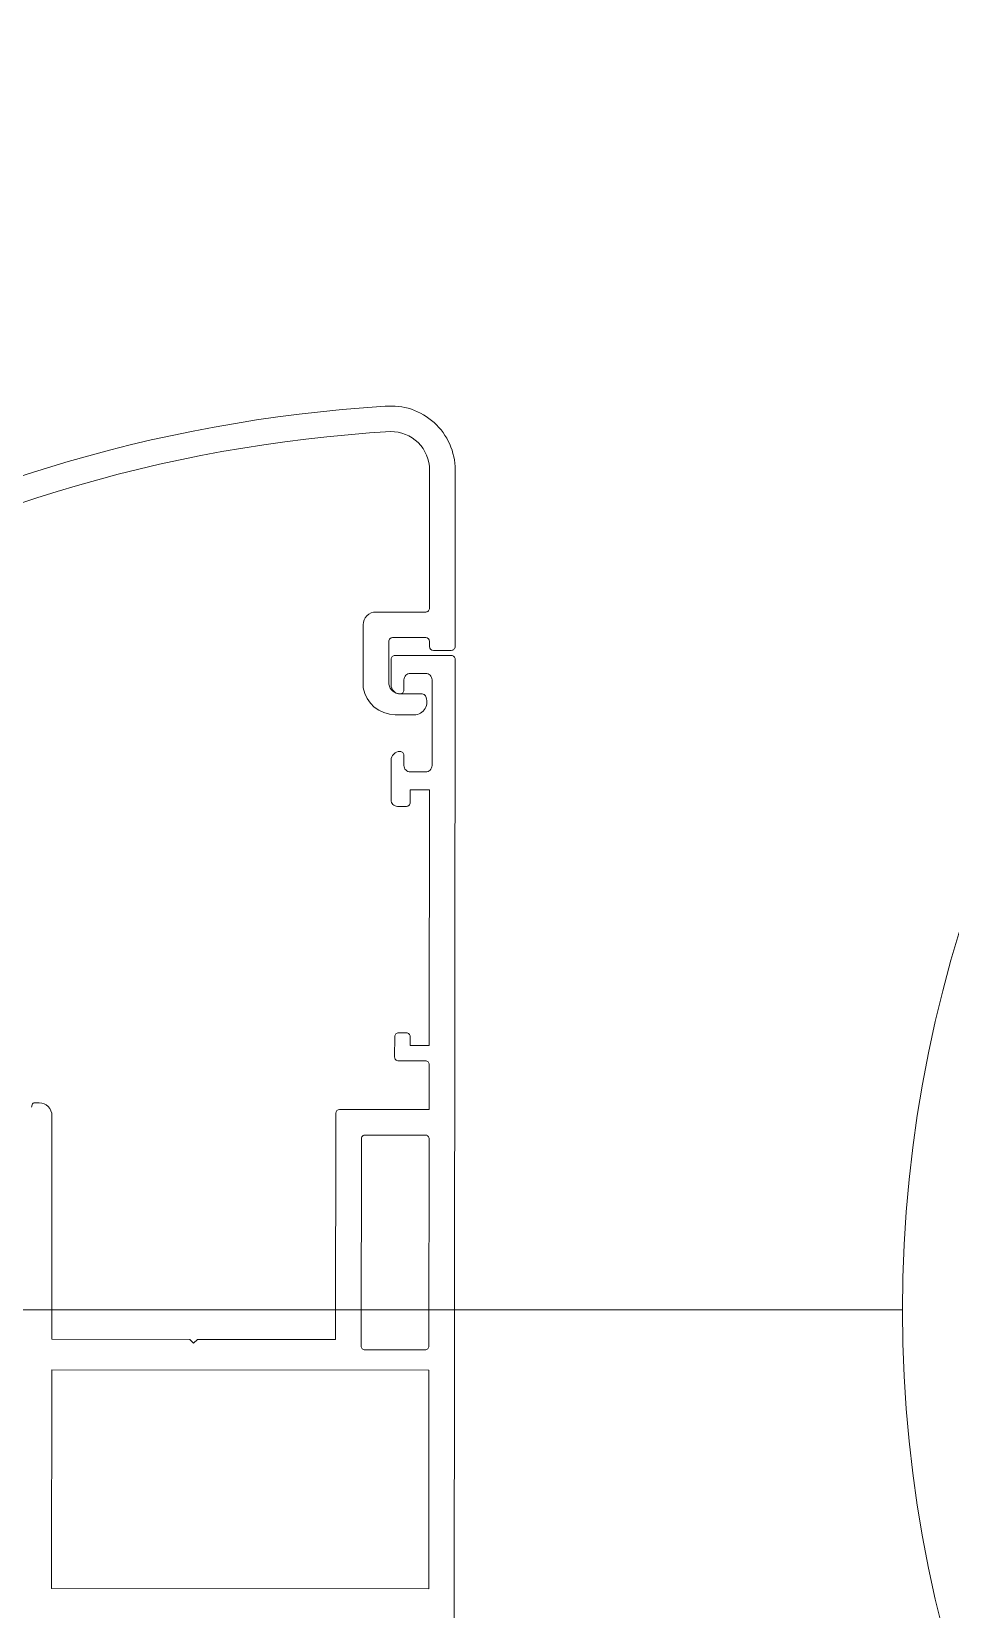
# Model space of a CAD drawing. Header units: centimetres. Extents: x 118932 to 154602, y -32682 to -23521.
# Drawn here: x 140829.59 to 140836.78, y -27687.63 to -27675.29 of the extents above; entities that cross this region are included whole.
import ezdxf

# ---------------------------------------------------------------- set-up
doc = ezdxf.new("R2010")
doc.units = ezdxf.units.CM
doc.header["$LTSCALE"] = 50
doc.header["$MEASUREMENT"] = 0
doc.layers.add('GEN_02_TF_Pencere', color=7, linetype='Continuous', lineweight=9, true_color=0x6093ac)

# ---------------------------------------------------------------- blocks, each defined once
blk = doc.blocks.new('P4_')
at = {"layer": 'GEN_02_TF_Pencere'}
blk.add_line((108044.975, 6106.326, 0), (108044.975, 6048.003, 0), dxfattribs=at)
at = {"layer": 'GEN_02_TF_Pencere', "extrusion": (0, 0, -1)}
for p, q in [((108038.407, 6102.825, 0), (108039.788, 6102.825, 0)), ((108039.818, 6102.795, 0), (108039.818, 6102.655, 0)), ((108039.858, 6102.795, 0), (108039.858, 6102.355, 0)), ((108047.828, 6102.821, 0), (108039.888, 6102.825, 0)), ((108040.048, 6102.645, 0), (108040.718, 6102.645, 0)), ((108039.488, 6102.625, 0), (108038.407, 6102.625, 0)), ((108039.518, 6102.206, 0), (108039.518, 6102.595, 0)), ((108039.718, 6102.595, 0), (108039.718, 6102.336, 0)), ((108039.788, 6102.625, 0), (108039.748, 6102.625, 0)), ((108039.998, 6102.475, 0), (108039.998, 6102.595, 0)), ((108040.158, 6102.395, 0), (108040.158, 6102.567, 0)), ((108040.768, 6102.595, 0), (108040.768, 6102.475, 0)), ((108040.908, 6102.475, 0), (108040.908, 6102.625, 0)), ((108040.908, 6102.625, 0), (108042.908, 6102.624, 0)), ((108042.908, 6102.624, 0), (108042.908, 6102.474, 0)), ((108043.028, 6102.383, 0), (108043.028, 6102.593, 0)), ((108043.058, 6102.623, 0), (108043.408, 6102.623, 0)), ((108043.408, 6102.623, 0), (108043.408, 6101.923, 0)), ((108043.608, 6102.123, 0), (108043.608, 6102.593, 0)), ((108043.638, 6102.623, 0), (108045.258, 6102.622, 0)), ((108045.288, 6102.592, 0), (108045.288, 6102.122, 0)), ((108045.446, 6099.672, 0), (108045.448, 6102.622, 0)), ((108045.448, 6102.622, 0), (108047.158, 6102.621, 0)), ((108045.448, 6102.622, 0), (108045.448, 6102.622, 0)), ((108047.158, 6102.621, 0), (108047.156, 6099.671, 0)), ((108040.128, 6102.425, 0), (108040.048, 6102.425, 0)), ((108040.322, 6102.505, 0), (108040.322, 6102.356, 0)), ((108040.718, 6102.425, 0), (108040.638, 6102.425, 0)), ((108041.008, 6102.475, 0), (108040.908, 6102.475, 0)), ((108041.038, 6102.375, 0), (108041.038, 6102.445, 0)), ((108042.808, 6102.444, 0), (108042.808, 6102.384, 0)), ((108042.908, 6102.474, 0), (108042.838, 6102.474, 0)), ((108039.748, 6102.306, 0), (108040.083, 6102.306, 0)), ((108039.888, 6102.325, 0), (108040.088, 6102.325, 0)), ((108040.678, 6102.325, 0), (108040.988, 6102.325, 0)), ((108042.838, 6102.354, 0), (108042.998, 6102.353, 0)), ((108040.111, 6102.106, 0), (108039.618, 6102.106, 0)), ((108045.258, 6102.092, 0), (108043.638, 6102.093, 0)), ((108045.279, 6102.101, 0), (108045.279, 6102.101, 0)), ((108043.438, 6101.893, 0), (108045.208, 6101.892, 0)), ((108045.208, 6101.892, 0), (108045.207, 6100.812, 0)), ((108045.207, 6100.812, 0), (108045.237, 6100.782, 0)), ((108045.207, 6100.752, 0), (108045.206, 6099.672, 0)), ((108045.237, 6100.782, 0), (108045.207, 6100.752, 0)), ((108043.357, 6099.573, 0), (108043.357, 6099.538, 0)), ((108045.206, 6099.672, 0), (108043.457, 6099.673, 0)), ((108047.156, 6099.671, 0), (108045.446, 6099.672, 0)), ((108043.372, 6099.519, 0), (108043.392, 6099.513, 0))]:
    blk.add_line(p, q, dxfattribs=at)
at = {"layer": 'GEN_02_TF_Pencere'}
blk.add_circle((108044.975, 6116.326, 0), 10, dxfattribs=at)
at = {"layer": 'GEN_02_TF_Pencere', "extrusion": (0, 0, -1)}
for centre, radius, start, end in [((-108038.407, 6102.325, 0), 0.5, 354.4787, 90), ((-108039.788, 6102.795, 0), 0.03, 90, 180), ((-108039.888, 6102.795, 0), 0.03, 0.033, 45.033), ((-108039.888, 6102.795, 0), 0.03, 45.0329, 90.0328), ((-108039.788, 6102.655, 0), 0.03, 180, 270), ((-108040.048, 6102.595, 0), 0.05, 0.0328, 90.0329), ((-108040.718, 6102.595, 0), 0.05, 90.0328, 180.0329), ((-108038.407, 6102.325, 0), 0.3, 359.1788, 90), ((-108039.488, 6102.595, 0), 0.03, 90, 180), ((-108039.748, 6102.595, 0), 0.03, 360, 90), ((-108040.188, 6102.567, 0), 0.03, 359.9999, 61.2907), ((-108040.222, 6102.505, 0), 0.1, 61.2651, 180.0257), ((-108043.058, 6102.593, 0), 0.03, 0.0328, 90.0329), ((-108043.638, 6102.593, 0), 0.03, 0.0328, 90.0329), ((-108045.258, 6102.592, 0), 0.03, 90.0329, 180.033), ((-108040.048, 6102.475, 0), 0.05, 270.0328, 0.0329), ((-108040.067, 6102.396, 0), 0.0907, 180.1582, 260.041), ((-108040.088, 6102.395, 0), 0.07, 180.0328, 270.0329), ((-108040.128, 6102.395, 0), 0.03, 90.0329, 180.033), ((-108040.638, 6102.395, 0), 0.03, 0.0329, 90.033), ((-108040.678, 6102.395, 0), 0.07, 270.0329, 0.0329), ((-108040.718, 6102.475, 0), 0.05, 180.0328, 270.0329), ((-108041.008, 6102.445, 0), 0.03, 90.0328, 180.0329), ((-108042.838, 6102.444, 0), 0.03, 0.0328, 90.0329), ((-108049.237, 6102.98, 0), 11.35, 329.2896, 356.4497), ((-108049.237, 6102.98, 0), 11.15, 329.2971, 356.6114), ((-108039.748, 6102.336, 0), 0.03, 270, 0), ((-108039.888, 6102.355, 0), 0.03, 270.0329, 0.033), ((-108040.067, 6102.357, 0), 0.254, 180.1582, 260.0409), ((-108040.988, 6102.375, 0), 0.05, 180.0328, 270.0329), ((-108042.838, 6102.384, 0), 0.03, 270.0329, 0.033), ((-108042.998, 6102.383, 0), 0.03, 180.0329, 270.033), ((-108039.618, 6102.206, 0), 0.1, 270, 0), ((-108043.638, 6102.123, 0), 0.03, 270.0329, 0.033), ((-108045.258, 6102.122, 0), 0.03, 225.0327, 270.0326), ((-108045.258, 6102.122, 0), 0.03, 180.0328, 225.0327), ((-108043.438, 6101.923, 0), 0.03, 270.0331, 0.033), ((-108043.457, 6099.573, 0), 0.1, 0.0293, 90.0417), ((-108043.377, 6099.538, 0), 0.02, 285.0375, 0.0083)]:
    blk.add_arc(centre, radius, start, end, dxfattribs=at)
blk = doc.blocks.new('DOGRAMA LEVEL 0 C BLOK')
at = {"rotation": 269.9818727565892}
blk.add_blockref('P4_', (-5467.348, 108554.518, 0), dxfattribs=at)

msp = doc.modelspace()

# ---------------------------------------------------------------- block references
msp.add_blockref('DOGRAMA LEVEL 0 C BLOK', (140231.612, -28192.901))

doc.saveas('drawing.dxf')
